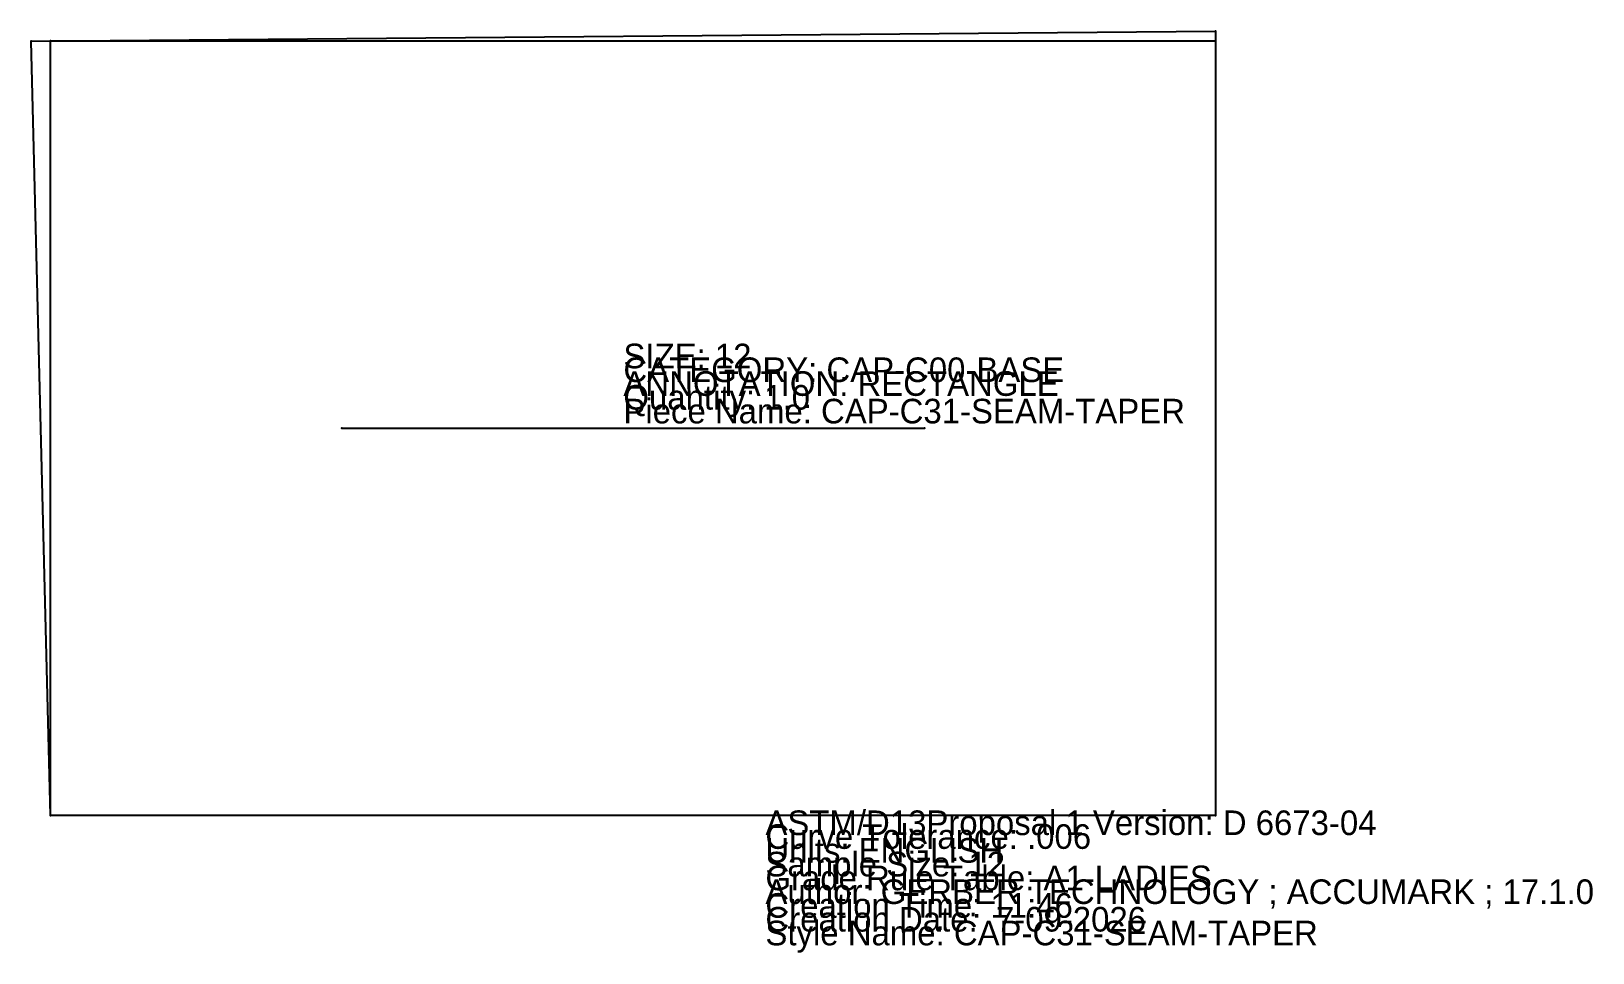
# Model space of a CAD drawing. Extents: x -7.5 to 8.4, y -0.1 to 9.3.
import ezdxf

# ---------------------------------------------------------------- set-up
doc = ezdxf.new("R2010")
doc.units = 0

# ---------------------------------------------------------------- blocks, each defined once
blk = doc.blocks.new('CAP-C31-SEAM-TAPER_12')
at = {"layer": '1'}
for points in [[(-7.4568, 9.1846), (4.5722, 9.2846)], [(4.5722, 9.2846), (4.5722, 1.3178)], [(-7.26, 1.3178), (-7.4568, 9.1846)], [(4.5722, 1.3178), (-7.26, 1.3178)]]:
    blk.add_lwpolyline(points, dxfattribs=at)
at = {"layer": '14'}
for points in [[(-7.26, 1.3178), (-7.26, 9.1862)], [(-7.26, 9.1862), (4.5722, 9.1862)]]:
    blk.add_lwpolyline(points, dxfattribs=at)
at = {"layer": '2'}
for p in [(4.5722, 9.2846), (4.5722, 9.2846), (-7.4568, 9.1846), (-7.4568, 9.1846), (-7.26, 9.1862), (-7.26, 9.1862), (4.5722, 9.1862), (-4.302, 5.252), (1.6141, 5.252), (-7.26, 1.3178), (-7.26, 1.3178), (-7.26, 1.3178), (4.5722, 1.3178), (4.5722, 1.3178)]:
    blk.add_point(p, dxfattribs=at)
at = {"layer": '5'}
blk.add_line((-4.302, 5.252), (1.6141, 5.252), dxfattribs=at)
at = {"layer": '7'}
blk.add_line((-4.302, 5.252), (1.6141, 5.252), dxfattribs=at)
at = {"layer": '84'}
for points in [[(-7.4568, 9.1846), (4.5722, 9.2846)], [(4.5722, 9.2846), (4.5722, 1.3178)], [(-7.26, 1.3178), (-7.4568, 9.1846)], [(4.5722, 1.3178), (-7.26, 1.3178)]]:
    blk.add_lwpolyline(points, dxfattribs=at)
at = {"layer": '87'}
for points in [[(-7.26, 1.3178), (-7.26, 9.1862)], [(-7.26, 9.1862), (4.5722, 9.1862)]]:
    blk.add_lwpolyline(points, dxfattribs=at)
at = {"layer": '1'}
for s, p in [('SIZE: 12', (-1.4423, 5.8612)), ('CATEGORY: CAP-C00-BASE', (-1.4423, 5.7212)), ('ANNOTATION: RECTANGLE', (-1.4423, 5.5812)), ('Quantity: 1,0', (-1.4423, 5.4412)), ('Piece Name: CAP-C31-SEAM-TAPER', (-1.4423, 5.3012))]:
    blk.add_text(s, height=0.25, dxfattribs=at).set_placement(p)

msp = doc.modelspace()

# ---------------------------------------------------------------- block references
at = {"layer": '1'}
msp.add_blockref('CAP-C31-SEAM-TAPER_12', (0, 0), dxfattribs=at)

# ---------------------------------------------------------------- texts
for s, p in [('ASTM/D13Proposal 1 Version: D 6673-04', (0, 1.12)), ('Curve Tolerance: .006', (0, 0.98)), ('Sample Size: 12', (0, 0.7)), ('Units: ENGLISH', (0, 0.84)), ('Grade Rule Table: A1-LADIES', (0, 0.56)), ('Author: GERBER TECHNOLOGY ; ACCUMARK ; 17.1.0', (0, 0.42)), ('Creation Time: 11:46', (0, 0.28)), ('Creation Date:  7-09-2026', (0, 0.14)), ('Style Name: CAP-C31-SEAM-TAPER', (0, 0))]:
    msp.add_text(s, height=0.25, dxfattribs=at).set_placement(p)

doc.saveas('drawing.dxf')
